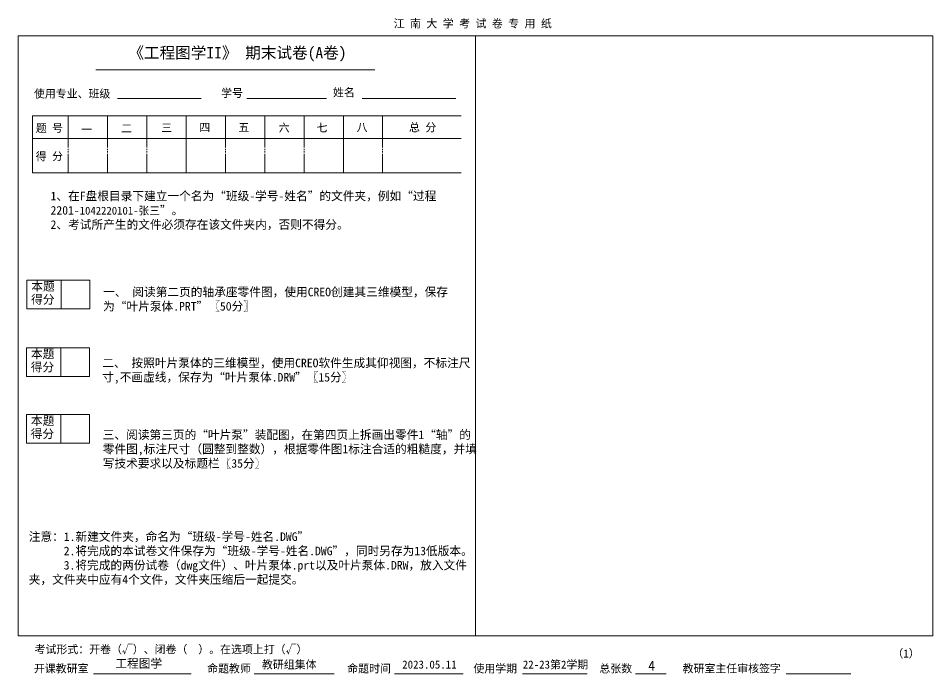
# Model space of a CAD drawing. Header units: millimetres. Extents: x -2118 to 1971, y -1420 to 962.
# Drawn here: x -2118 to -1542, y -992 to -579 of the extents above; entities that cross this region are included whole.
import ezdxf

# ---------------------------------------------------------------- set-up
doc = ezdxf.new("R2010")
doc.units = ezdxf.units.MM
doc.header["$LTSCALE"] = 0.8
doc.linetypes.add('双点划线', pattern=[30, 25, -1, 1, -1, 1, -1])
for name, color, linetype, lineweight in [('分格线', 7, 'Continuous', 25), ('文字及注释', 4, 'Continuous', 25), ('边框线', 11, 'Continuous', 50)]:
    doc.layers.add(name, color=color, linetype=linetype, lineweight=lineweight)
doc.styles.add('_txtstyle_3.50_0_0', font='simsun.ttc', dxfattribs={"height": 3.5})
doc.styles.add('SimHei_txtstyle_4.00_0_0', font='simhei.ttf', dxfattribs={"height": 4})
doc.styles.add('SimSun_txtstyle_3.00_0_0', font='', dxfattribs={"height": 3})
doc.styles.add('标题说明', font='', dxfattribs={"height": 2.8})
doc.styles.add('题目', font='', dxfattribs={"height": 3})
doc.styles.get('SimSun_txtstyle_3.00_0_0').set_extended_font_data('SimSun')
doc.styles.get('标题说明').set_extended_font_data('SimSun')
doc.styles.get('题目').set_extended_font_data('SimSun')

msp = doc.modelspace()

# ---------------------------------------------------------------- linework, layer by layer
at = {"layer": '分格线', "lineweight": 0}
for p, q in [((-1830.01, -967.77), (-1830.01, -589.77)), ((-2055.61, -629.37), (-2002.83, -629.37)), ((-1974.06, -629.37), (-1923.89, -629.37)), ((-1901.49, -629.37), (-1842.39, -629.37)), ((-2012.26, -640.17), (-2012.26, -676.17)), ((-1913.26, -676.17), (-1913.26, -640.17)), ((-2109.01, -654.57), (-1839.01, -654.57)), ((-2091.01, -743.75), (-2091.01, -761.75)), ((-2091.25, -786.32), (-2091.25, -804.32)), ((-2091.25, -828.36), (-2091.25, -846.36)), ((-2070.68, -991.57), (-2009.2, -991.57)), ((-1969.45, -991.57), (-1919.1, -991.57)), ((-1881.12, -991.57), (-1837.76, -991.57)), ((-1800.32, -991.57), (-1759.64, -991.57)), ((-1729.29, -991.57), (-1709.9, -991.57)), ((-1634.23, -991.57), (-1593.56, -991.57))]:
    msp.add_line(p, q, dxfattribs=at)
at = {"layer": '分格线', "linetype": '双点划线', "lineweight": 0}
for p, q in [((-2086.51, -640.17), (-2086.51, -676.17)), ((-2061.76, -640.17), (-2061.76, -676.17)), ((-2037.01, -640.17), (-2037.01, -676.17)), ((-1987.51, -640.17), (-1987.51, -676.17)), ((-1962.76, -640.17), (-1962.76, -676.17)), ((-1938.01, -640.17), (-1938.01, -676.17)), ((-1888.51, -640.17), (-1888.51, -676.17))]:
    msp.add_line(p, q, dxfattribs=at)
at = {"layer": '边框线', "lineweight": 0}
for p, q in [((-1542.01, -589.77), (-2118.01, -589.77)), ((-2118.01, -589.77), (-2118.01, -967.77)), ((-1542.01, -967.77), (-1542.01, -589.77)), ((-2069.25, -611.37), (-1893.44, -611.37)), ((-2109.01, -640.17), (-2109.01, -676.17)), ((-1839.01, -640.17), (-2109.01, -640.17)), ((-2109.01, -676.17), (-1839.01, -676.17)), ((-2112.61, -743.75), (-2073.01, -743.75)), ((-2112.61, -761.75), (-2112.61, -743.75)), ((-2073.01, -743.75), (-2073.01, -761.75)), ((-2073.01, -761.75), (-2112.61, -761.75)), ((-2112.85, -786.32), (-2073.25, -786.32)), ((-2112.85, -804.32), (-2112.85, -786.32)), ((-2073.25, -786.32), (-2073.25, -804.32)), ((-2073.25, -804.32), (-2112.85, -804.32)), ((-2112.85, -846.36), (-2112.85, -828.36)), ((-2112.85, -828.36), (-2073.25, -828.36)), ((-2073.25, -828.36), (-2073.25, -846.36)), ((-2073.25, -846.36), (-2112.85, -846.36)), ((-2118.01, -967.77), (-1542.01, -967.77))]:
    msp.add_line(p, q, dxfattribs=at)

# ---------------------------------------------------------------- texts
at = {"layer": '文字及注释', "lineweight": 0, "style": '标题说明'}
for s, p in [('江 南 大 学 考 试 卷 专 用 纸', (-1881.54, -584.66)), ('使用专业、班级', (-2108.14, -628.81)), ('学号', (-1990.21, -628.42)), ('姓名', (-1919.77, -628.04)), ('题 号', (-2107.04, -650.54)), ('四', (-2003.99, -650.05)), ('五', (-1979.36, -650.06)), ('六', (-1953.99, -650.28)), ('七', (-1930.05, -650.28)), ('八', (-1904.87, -650.06)), ('总 分', (-1871.88, -650.08)), ('一', (-2078.4, -651.45)), ('二', (-2053.2, -650.68)), ('三', (-2027.99, -650.38)), ('得 分', (-2107.04, -668.27)), ('考试形式：开卷（√）、闭卷（  ）。在选项上打（√）', (-2107.72, -978.75)), ('（1）', (-1567.43, -981.37)), ('教研组集体', (-1964.53, -988.34)), ('2023.05.11', (-1876.19, -988.34)), ('22-23第2学期', (-1800.19, -988.34)), ('开课教研室', (-2108.18, -990.83)), ('命题教师', (-1999.05, -990.83)), ('命题时间', (-1910.82, -990.83)), ('使用学期', (-1831.34, -990.83)), ('总张数', (-1751.97, -990.83)), ('教研室主任审核签字', (-1699.53, -990.83))]:
    msp.add_text(s, height=5.04, dxfattribs=at).set_placement(p)
at = {"layer": '文字及注释', "color": 4, "lineweight": 0, "true_color": 0x00ffff}
for s, insert, char_height, width, attachment_point, style in [('《工程图学II》 期末试卷(A卷)', (-1979.94, -601.49), 7.2, 190.0458, 5, 'SimHei_txtstyle_4.00_0_0'), ('一、 阅读第二页的轴承座零件图，使用CREO创建其三维模型，保存为“叶片泵体.PRT”〖50分〗\\P                                                                                               ', (-2064.58, -748.49), 5.4, 221.8899, 1, 'SimSun_txtstyle_3.00_0_0'), ('二、 按照叶片泵体的三维模型，使用CREO软件生成其仰视图，不标注尺寸,不画虚线，保存为“叶片泵体.DRW”〖15分〗\\P ', (-2065.15, -793.16), 5.4, 235.1905, 1, 'SimSun_txtstyle_3.00_0_0'), ('三、阅读第三页的“叶片泵”装配图，在第四页上拆画出零件1“轴”的零件图,标注尺寸（圆整到整数），根据零件图1标注合适的粗糙度，并填写技术要求以及标题栏〖35分〗', (-2064.82, -838.42), 5.4, 235.1905, 1, 'SimSun_txtstyle_3.00_0_0'), ('4', (-1721.2, -983.44), 6.3, 17.6475, 1, '_txtstyle_3.50_0_0')]:
    msp.add_mtext(s, dxfattribs=dict(at, insert=insert, char_height=char_height, width=width, attachment_point=attachment_point, style=style))
at = {"layer": '文字及注释', "lineweight": 0, "char_height": 5.4, "attachment_point": 1, "style": '题目'}
for s, insert, width in [('本题', (-2109.82, -744.96), 21.6), ('得分', (-2109.92, -753.23), 21.6), ('本题', (-2110.06, -787.53), 21.6), ('得分', (-2110.16, -795.81), 21.6), ('本题', (-2110.06, -829.57), 21.6), ('得分', (-2110.16, -837.85), 21.6), ('{\\fLiSu|b0|i0|c134|p49;工程图学}', (-2056.85, -982.42), 55.263)]:
    msp.add_mtext(s, dxfattribs=dict(at, insert=insert, width=width))
at = {"layer": '边框线', "lineweight": 0, "insert": (-2097.69, -688.04), "char_height": 5.4, "width": 260.1996, "attachment_point": 1, "style": '题目'}
msp.add_mtext('1、在F盘根目录下建立一个名为“班级-学号-姓名”的文件夹，例如“过程2201-{\\H0.91667x;1042220101-张三}”。\\P2、考试所产生的文件必须存在该文件夹内，否则不得分。                                                 ', dxfattribs=at)
at = {"layer": '边框线', "color": 11, "true_color": 0xff7f7f, "insert": (-2111.43, -902.56), "char_height": 5.4, "width": 279.1645, "attachment_point": 1, "style": 'SimSun_txtstyle_3.00_0_0'}
msp.add_mtext('注意：1.新建文件夹，命名为“班级-学号-姓名.DWG”\\P      2.将完成的本试卷文件保存为“班级-学号-姓名.DWG”，同时另存为13低版本。\\P      3.将完成的{\\C2;两份试卷（dwg文件）}、{\\C2;叶片泵体.prt}以及{\\C2;叶片泵体.DRW，}放入文件夹，文件夹中应有4个文件，文件夹压缩后一起提交。\\P                                                 ', dxfattribs=at)

doc.saveas('drawing.dxf')
